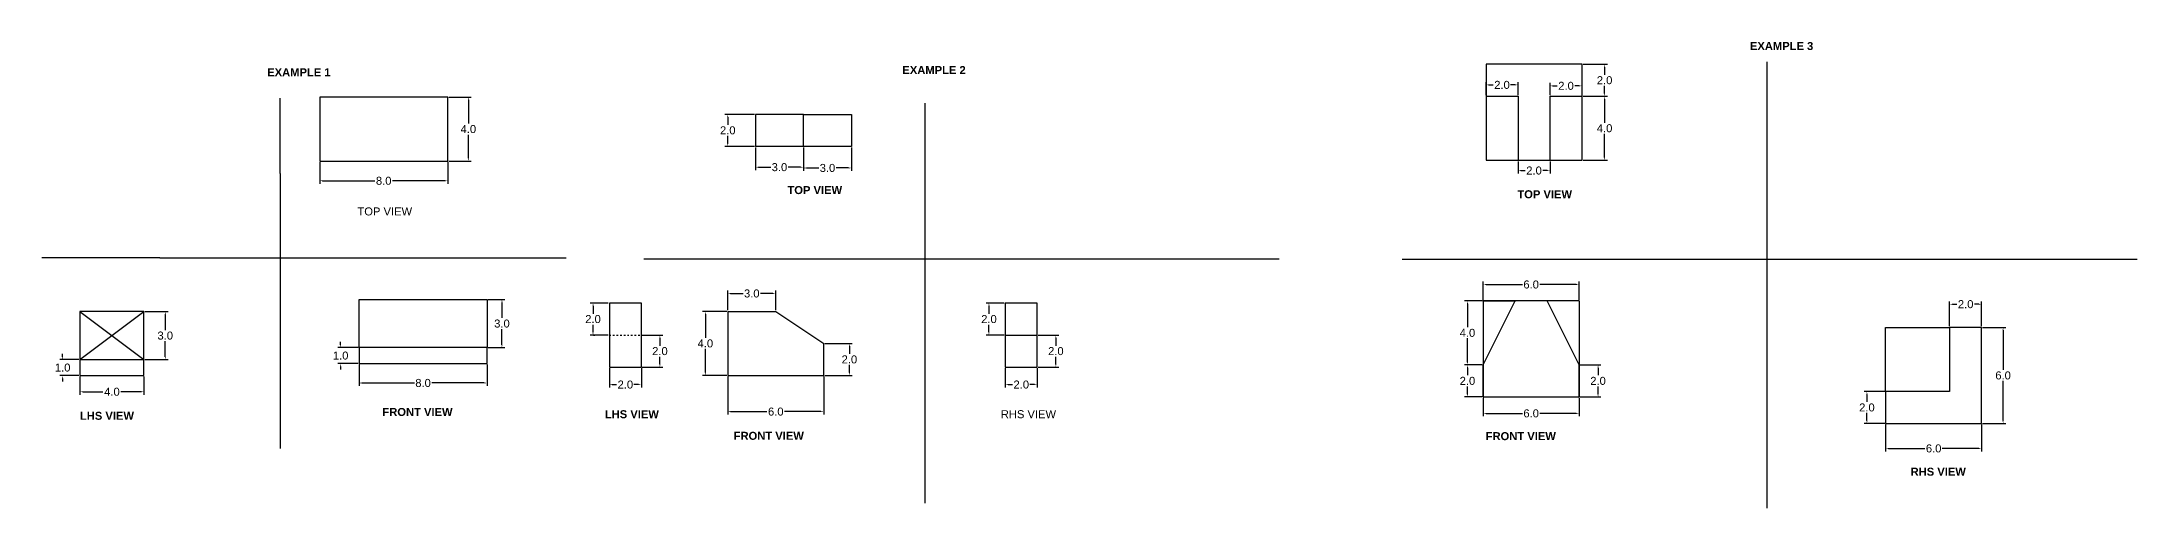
# Model space of a CAD drawing. Header units: inches. Extents: x 2 to 302, y 25 to 79.
# Drawn here: x 2.4 to 133.3, y 29.6 to 58.7 of the extents above; entities that cross this region are included whole.
import ezdxf

# ---------------------------------------------------------------- set-up
doc = ezdxf.new("R2010")
doc.units = ezdxf.units.IN
doc.header["$MEASUREMENT"] = 0
doc.linetypes.add('ACAD_ISO07W100', pattern=[3, 0, -3])
doc.linetypes.add('DOT2', pattern=[0.125, 0, -0.125])
doc.styles.get("Standard").update_dxf_attribs({"font": 'arial.ttf'})
doc.dimstyles.get("Standard").update_dxf_attribs({"dimtxt": 0.5, "dimasz": 0.18, "dimexe": 0.18, "dimexo": 0.0625, "dimgap": 0.09, "dimtad": 0, "dimtih": 1, "dimtoh": 1, "dimdec": 1, "dimzin": 0, "dimdsep": 46, "dimtxsty": 'Standard', "dimcen": 0.09, "dimadec": 0, "dimazin": 0, "dimtfac": 1, "dimtdec": 1, "dimtofl": 0, "dimtmove": 0, "dimatfit": 3, "dimfxl": 1, "dimtolj": 1, "dimtzin": 0, "dimarcsym": 0})

# ---------------------------------------------------------------- blocks, each defined once
blk = doc.blocks.new('*D3')
at = {"color": 0, "lineweight": -2, "transparency": 16777216}
for p, q in [((19.72, 51.23), (19.72, 49.88)), ((27.72, 51.23), (27.72, 49.88)), ((19.9, 50.06), (23.17, 50.06)), ((27.54, 50.06), (24.26, 50.06))]:
    blk.add_line(p, q, dxfattribs=at)
at = {"color": 0, "transparency": 16777216}
for points in [[(19.9, 50.09), (19.9, 50.03), (19.72, 50.06)], [(27.54, 50.09), (27.54, 50.03), (27.72, 50.06)]]:
    blk.add_solid(points, dxfattribs=at)
at = {"layer": 'Defpoints', "color": 0, "transparency": 16777216}
for p in [(19.72, 51.29), (27.72, 51.29), (27.72, 50.06)]:
    blk.add_point(p, dxfattribs=at)
at = {"color": 0, "transparency": 16777216, "insert": (23.72, 50.06), "char_height": 0.5, "attachment_point": 5}
blk.add_mtext('\\A1;8.0', dxfattribs=at)
blk = doc.blocks.new('*D4')
at = {"color": 0, "lineweight": -2, "transparency": 16777216}
for p, q in [((27.78, 55.29), (29.19, 55.29)), ((29.01, 55.11), (29.01, 53.63)), ((29.01, 51.47), (29.01, 52.94)), ((27.78, 51.29), (29.19, 51.29))]:
    blk.add_line(p, q, dxfattribs=at)
at = {"color": 0, "transparency": 16777216}
for points in [[(28.98, 55.11), (29.04, 55.11), (29.01, 55.29)], [(28.98, 51.47), (29.04, 51.47), (29.01, 51.29)]]:
    blk.add_solid(points, dxfattribs=at)
at = {"layer": 'Defpoints', "color": 0, "transparency": 16777216}
for p in [(27.72, 55.29), (27.72, 51.29), (29.01, 51.29)]:
    blk.add_point(p, dxfattribs=at)
at = {"color": 0, "transparency": 16777216, "insert": (29.01, 53.29), "char_height": 0.5, "attachment_point": 5}
blk.add_mtext('\\A1;4.0', dxfattribs=at)
blk = doc.blocks.new('*D6')
at = {"color": 0, "lineweight": -2, "transparency": 16777216}
for p, q in [((22.12, 39.64), (20.85, 39.64)), ((21.03, 39.82), (21.03, 40)), ((22.12, 38.64), (20.85, 38.64)), ((21.03, 38.46), (21.03, 38.28))]:
    blk.add_line(p, q, dxfattribs=at)
at = {"color": 0, "transparency": 16777216}
for points in [[(21, 39.82), (21.06, 39.82), (21.03, 39.64)], [(21, 38.46), (21.06, 38.46), (21.03, 38.64)]]:
    blk.add_solid(points, dxfattribs=at)
at = {"layer": 'Defpoints', "color": 0, "transparency": 16777216}
for p in [(22.18, 39.64), (21.03, 38.64), (22.18, 38.64)]:
    blk.add_point(p, dxfattribs=at)
at = {"color": 0, "transparency": 16777216, "insert": (21.03, 39.14), "char_height": 0.5, "attachment_point": 5}
blk.add_mtext('\\A1;1.0', dxfattribs=at)
blk = doc.blocks.new('*D7')
at = {"color": 0, "lineweight": -2, "transparency": 16777216}
for p, q in [((22.18, 38.58), (22.18, 37.25)), ((30.18, 38.58), (30.18, 37.25)), ((22.36, 37.43), (25.64, 37.43)), ((30, 37.43), (26.73, 37.43))]:
    blk.add_line(p, q, dxfattribs=at)
at = {"color": 0, "transparency": 16777216}
for points in [[(22.36, 37.46), (22.36, 37.4), (22.18, 37.43)], [(30, 37.46), (30, 37.4), (30.18, 37.43)]]:
    blk.add_solid(points, dxfattribs=at)
at = {"layer": 'Defpoints', "color": 0, "transparency": 16777216}
for p in [(22.18, 38.64), (30.18, 38.64), (30.18, 37.43)]:
    blk.add_point(p, dxfattribs=at)
at = {"color": 0, "transparency": 16777216, "insert": (26.18, 37.43), "char_height": 0.5, "attachment_point": 5}
blk.add_mtext('\\A1;8.0', dxfattribs=at)
blk = doc.blocks.new('*D8')
at = {"color": 0, "lineweight": -2, "transparency": 16777216}
for p, q in [((30.25, 42.64), (31.29, 42.64)), ((31.11, 42.46), (31.11, 41.49)), ((31.11, 39.82), (31.11, 40.8)), ((30.25, 39.64), (31.29, 39.64))]:
    blk.add_line(p, q, dxfattribs=at)
at = {"color": 0, "transparency": 16777216}
for points in [[(31.08, 42.46), (31.14, 42.46), (31.11, 42.64)], [(31.08, 39.82), (31.14, 39.82), (31.11, 39.64)]]:
    blk.add_solid(points, dxfattribs=at)
at = {"layer": 'Defpoints', "color": 0, "transparency": 16777216}
for p in [(30.18, 42.64), (30.18, 39.64), (31.11, 39.64)]:
    blk.add_point(p, dxfattribs=at)
at = {"color": 0, "transparency": 16777216, "insert": (31.11, 41.14), "char_height": 0.5, "attachment_point": 5}
blk.add_mtext('\\A1;3.0', dxfattribs=at)
blk = doc.blocks.new('*D9')
at = {"color": 0, "lineweight": -2, "transparency": 16777216}
for p, q in [((4.74, 37.83), (4.74, 36.7)), ((4.92, 36.88), (6.18, 36.88)), ((8.56, 36.88), (7.29, 36.88)), ((8.74, 37.83), (8.74, 36.7))]:
    blk.add_line(p, q, dxfattribs=at)
at = {"color": 0, "transparency": 16777216}
for points in [[(4.92, 36.91), (4.92, 36.85), (4.74, 36.88)], [(8.56, 36.91), (8.56, 36.85), (8.74, 36.88)]]:
    blk.add_solid(points, dxfattribs=at)
at = {"layer": 'Defpoints', "color": 0, "transparency": 16777216}
for p in [(4.74, 37.89), (8.74, 37.89), (8.74, 36.88)]:
    blk.add_point(p, dxfattribs=at)
at = {"color": 0, "transparency": 16777216, "insert": (6.74, 36.88), "char_height": 0.5, "attachment_point": 5}
blk.add_mtext('\\A1;4.0', dxfattribs=at)
blk = doc.blocks.new('*D10')
at = {"color": 0, "lineweight": -2, "transparency": 16777216}
for p, q in [((4.68, 38.89), (3.48, 38.89)), ((3.66, 39.07), (3.66, 39.25)), ((4.68, 37.89), (3.48, 37.89)), ((3.66, 37.71), (3.66, 37.53))]:
    blk.add_line(p, q, dxfattribs=at)
at = {"color": 0, "transparency": 16777216}
for points in [[(3.63, 39.07), (3.69, 39.07), (3.66, 38.89)], [(3.63, 37.71), (3.69, 37.71), (3.66, 37.89)]]:
    blk.add_solid(points, dxfattribs=at)
at = {"layer": 'Defpoints', "color": 0, "transparency": 16777216}
for p in [(3.66, 38.89), (4.74, 38.89), (4.74, 37.89)]:
    blk.add_point(p, dxfattribs=at)
at = {"color": 0, "transparency": 16777216, "insert": (3.66, 38.39), "char_height": 0.5, "attachment_point": 5}
blk.add_mtext('\\A1;1.0', dxfattribs=at)
blk = doc.blocks.new('*D11')
at = {"color": 0, "lineweight": -2, "transparency": 16777216}
for p, q in [((8.8, 41.89), (10.25, 41.89)), ((10.07, 41.71), (10.07, 40.74)), ((10.07, 39.07), (10.07, 40.05)), ((8.8, 38.89), (10.25, 38.89))]:
    blk.add_line(p, q, dxfattribs=at)
at = {"color": 0, "transparency": 16777216}
for points in [[(10.04, 41.71), (10.1, 41.71), (10.07, 41.89)], [(10.04, 39.07), (10.1, 39.07), (10.07, 38.89)]]:
    blk.add_solid(points, dxfattribs=at)
at = {"layer": 'Defpoints', "color": 0, "transparency": 16777216}
for p in [(8.74, 41.89), (10.07, 41.89), (8.74, 38.89)]:
    blk.add_point(p, dxfattribs=at)
at = {"color": 0, "transparency": 16777216, "insert": (10.07, 40.39), "char_height": 0.5, "attachment_point": 5}
blk.add_mtext('\\A1;3.0', dxfattribs=at)
blk = doc.blocks.new('*D12')
at = {"color": 0, "lineweight": -2, "transparency": 16777216}
for p, q in [((46.95, 52.14), (46.95, 50.73)), ((49.95, 52.14), (49.95, 50.73)), ((47.13, 50.91), (47.91, 50.91)), ((49.77, 50.91), (48.99, 50.91))]:
    blk.add_line(p, q, dxfattribs=at)
at = {"color": 0, "transparency": 16777216}
for points in [[(47.13, 50.94), (47.13, 50.88), (46.95, 50.91)], [(49.77, 50.94), (49.77, 50.88), (49.95, 50.91)]]:
    blk.add_solid(points, dxfattribs=at)
at = {"layer": 'Defpoints', "color": 0, "transparency": 16777216}
for p in [(46.95, 52.21), (49.95, 52.21), (49.95, 50.91)]:
    blk.add_point(p, dxfattribs=at)
at = {"color": 0, "transparency": 16777216, "insert": (48.45, 50.91), "char_height": 0.5, "attachment_point": 5}
blk.add_mtext('\\A1;3.0', dxfattribs=at)
blk = doc.blocks.new('*D13')
at = {"color": 0, "lineweight": -2, "transparency": 16777216}
for p, q in [((49.95, 52.14), (49.95, 50.68)), ((52.95, 52.14), (52.95, 50.68)), ((50.13, 50.86), (50.91, 50.86)), ((52.77, 50.86), (51.99, 50.86))]:
    blk.add_line(p, q, dxfattribs=at)
at = {"color": 0, "transparency": 16777216}
for points in [[(50.13, 50.89), (50.13, 50.83), (49.95, 50.86)], [(52.77, 50.89), (52.77, 50.83), (52.95, 50.86)]]:
    blk.add_solid(points, dxfattribs=at)
at = {"layer": 'Defpoints', "color": 0, "transparency": 16777216}
for p in [(49.95, 52.21), (52.95, 52.21), (52.95, 50.86)]:
    blk.add_point(p, dxfattribs=at)
at = {"color": 0, "transparency": 16777216, "insert": (51.45, 50.86), "char_height": 0.5, "attachment_point": 5}
blk.add_mtext('\\A1;3.0', dxfattribs=at)
blk = doc.blocks.new('*D14')
at = {"color": 0, "lineweight": -2, "transparency": 16777216}
for p, q in [((46.89, 54.21), (45.04, 54.21)), ((45.22, 54.03), (45.22, 53.55)), ((45.22, 52.39), (45.22, 52.86)), ((46.89, 52.21), (45.04, 52.21))]:
    blk.add_line(p, q, dxfattribs=at)
at = {"color": 0, "transparency": 16777216}
for points in [[(45.19, 54.03), (45.25, 54.03), (45.22, 54.21)], [(45.19, 52.39), (45.25, 52.39), (45.22, 52.21)]]:
    blk.add_solid(points, dxfattribs=at)
at = {"layer": 'Defpoints', "color": 0, "transparency": 16777216}
for p in [(45.22, 54.21), (46.95, 54.21), (46.95, 52.21)]:
    blk.add_point(p, dxfattribs=at)
at = {"color": 0, "transparency": 16777216, "insert": (45.22, 53.21), "char_height": 0.5, "attachment_point": 5}
blk.add_mtext('\\A1;2.0', dxfattribs=at)
blk = doc.blocks.new('*D15')
at = {"color": 0, "lineweight": -2, "transparency": 16777216}
for p, q in [((45.22, 37.84), (45.22, 35.46)), ((51.22, 37.84), (51.22, 35.46)), ((45.4, 35.64), (47.67, 35.64)), ((51.04, 35.64), (48.77, 35.64))]:
    blk.add_line(p, q, dxfattribs=at)
at = {"color": 0, "transparency": 16777216}
for points in [[(45.4, 35.67), (45.4, 35.61), (45.22, 35.64)], [(51.04, 35.67), (51.04, 35.61), (51.22, 35.64)]]:
    blk.add_solid(points, dxfattribs=at)
at = {"layer": 'Defpoints', "color": 0, "transparency": 16777216}
for p in [(45.22, 37.9), (51.22, 37.9), (51.22, 35.64)]:
    blk.add_point(p, dxfattribs=at)
at = {"color": 0, "transparency": 16777216, "insert": (48.22, 35.64), "char_height": 0.5, "attachment_point": 5}
blk.add_mtext('\\A1;6.0', dxfattribs=at)
blk = doc.blocks.new('*D16')
at = {"color": 0, "lineweight": -2, "transparency": 16777216}
for p, q in [((45.16, 41.9), (43.64, 41.9)), ((43.82, 41.72), (43.82, 40.25)), ((43.82, 38.08), (43.82, 39.56)), ((45.16, 37.9), (43.64, 37.9))]:
    blk.add_line(p, q, dxfattribs=at)
at = {"color": 0, "transparency": 16777216}
for points in [[(43.79, 41.72), (43.85, 41.72), (43.82, 41.9)], [(43.79, 38.08), (43.85, 38.08), (43.82, 37.9)]]:
    blk.add_solid(points, dxfattribs=at)
at = {"layer": 'Defpoints', "color": 0, "transparency": 16777216}
for p in [(43.82, 41.9), (45.22, 41.9), (45.22, 37.9)]:
    blk.add_point(p, dxfattribs=at)
at = {"color": 0, "transparency": 16777216, "insert": (43.82, 39.9), "char_height": 0.5, "attachment_point": 5}
blk.add_mtext('\\A1;4.0', dxfattribs=at)
blk = doc.blocks.new('*D17')
at = {"color": 0, "lineweight": -2, "transparency": 16777216}
for p, q in [((45.22, 41.97), (45.22, 43.2)), ((45.4, 43.02), (46.18, 43.02)), ((48.04, 43.02), (47.26, 43.02)), ((48.22, 41.97), (48.22, 43.2))]:
    blk.add_line(p, q, dxfattribs=at)
at = {"color": 0, "transparency": 16777216}
for points in [[(45.4, 43.05), (45.4, 42.99), (45.22, 43.02)], [(48.04, 43.05), (48.04, 42.99), (48.22, 43.02)]]:
    blk.add_solid(points, dxfattribs=at)
at = {"layer": 'Defpoints', "color": 0, "transparency": 16777216}
for p in [(45.22, 41.9), (48.22, 43.02), (48.22, 41.9)]:
    blk.add_point(p, dxfattribs=at)
at = {"color": 0, "transparency": 16777216, "insert": (46.72, 43.02), "char_height": 0.5, "attachment_point": 5}
blk.add_mtext('\\A1;3.0', dxfattribs=at)
blk = doc.blocks.new('*D18')
at = {"color": 0, "lineweight": -2, "transparency": 16777216}
for p, q in [((51.28, 39.9), (53, 39.9)), ((52.82, 39.72), (52.82, 39.25)), ((52.82, 38.08), (52.82, 38.56)), ((51.28, 37.9), (53, 37.9))]:
    blk.add_line(p, q, dxfattribs=at)
at = {"color": 0, "transparency": 16777216}
for points in [[(52.79, 39.72), (52.85, 39.72), (52.82, 39.9)], [(52.79, 38.08), (52.85, 38.08), (52.82, 37.9)]]:
    blk.add_solid(points, dxfattribs=at)
at = {"layer": 'Defpoints', "color": 0, "transparency": 16777216}
for p in [(51.22, 39.9), (51.22, 37.9), (52.82, 37.9)]:
    blk.add_point(p, dxfattribs=at)
at = {"color": 0, "transparency": 16777216, "insert": (52.82, 38.9), "char_height": 0.5, "attachment_point": 5}
blk.add_mtext('\\A1;2.0', dxfattribs=at)
blk = doc.blocks.new('*D19')
at = {"color": 0, "lineweight": -2, "transparency": 16777216}
for p, q in [((62.49, 42.42), (61.36, 42.42)), ((61.54, 42.24), (61.54, 41.76)), ((61.54, 40.6), (61.54, 41.07)), ((62.49, 40.42), (61.36, 40.42))]:
    blk.add_line(p, q, dxfattribs=at)
at = {"color": 0, "transparency": 16777216}
for points in [[(61.51, 42.24), (61.57, 42.24), (61.54, 42.42)], [(61.51, 40.6), (61.57, 40.6), (61.54, 40.42)]]:
    blk.add_solid(points, dxfattribs=at)
at = {"layer": 'Defpoints', "color": 0, "transparency": 16777216}
for p in [(62.56, 42.42), (61.54, 40.42), (62.56, 40.42)]:
    blk.add_point(p, dxfattribs=at)
at = {"color": 0, "transparency": 16777216, "insert": (61.54, 41.42), "char_height": 0.5, "attachment_point": 5}
blk.add_mtext('\\A1;2.0', dxfattribs=at)
blk = doc.blocks.new('*D20')
at = {"color": 0, "lineweight": -2, "transparency": 16777216}
for p, q in [((64.62, 40.42), (65.9, 40.42)), ((65.72, 40.24), (65.72, 39.76)), ((64.62, 38.42), (65.9, 38.42)), ((65.72, 38.6), (65.72, 39.07))]:
    blk.add_line(p, q, dxfattribs=at)
at = {"color": 0, "transparency": 16777216}
for points in [[(65.69, 40.24), (65.75, 40.24), (65.72, 40.42)], [(65.69, 38.6), (65.75, 38.6), (65.72, 38.42)]]:
    blk.add_solid(points, dxfattribs=at)
at = {"layer": 'Defpoints', "color": 0, "transparency": 16777216}
for p in [(64.56, 40.42), (64.56, 38.42), (65.72, 38.42)]:
    blk.add_point(p, dxfattribs=at)
at = {"color": 0, "transparency": 16777216, "insert": (65.72, 39.42), "char_height": 0.5, "attachment_point": 5}
blk.add_mtext('\\A1;2.0', dxfattribs=at)
blk = doc.blocks.new('*D21')
at = {"color": 0, "lineweight": -2, "transparency": 16777216}
for p, q in [((62.56, 38.35), (62.56, 37.15)), ((64.56, 38.35), (64.56, 37.15)), ((62.74, 37.33), (63.01, 37.33)), ((64.38, 37.33), (64.1, 37.33))]:
    blk.add_line(p, q, dxfattribs=at)
at = {"color": 0, "transparency": 16777216}
for points in [[(62.74, 37.36), (62.74, 37.3), (62.56, 37.33)], [(64.38, 37.36), (64.38, 37.3), (64.56, 37.33)]]:
    blk.add_solid(points, dxfattribs=at)
at = {"layer": 'Defpoints', "color": 0, "transparency": 16777216}
for p in [(62.56, 38.42), (64.56, 38.42), (64.56, 37.33)]:
    blk.add_point(p, dxfattribs=at)
at = {"color": 0, "transparency": 16777216, "insert": (63.56, 37.33), "char_height": 0.5, "attachment_point": 5}
blk.add_mtext('\\A1;2.0', dxfattribs=at)
blk = doc.blocks.new('*D22')
at = {"color": 0, "lineweight": -2, "transparency": 16777216}
for p, q in [((37.75, 42.42), (36.62, 42.42)), ((36.8, 42.24), (36.8, 41.76)), ((36.8, 40.6), (36.8, 41.07)), ((37.75, 40.42), (36.62, 40.42))]:
    blk.add_line(p, q, dxfattribs=at)
at = {"color": 0, "transparency": 16777216}
for points in [[(36.77, 42.24), (36.83, 42.24), (36.8, 42.42)], [(36.77, 40.6), (36.83, 40.6), (36.8, 40.42)]]:
    blk.add_solid(points, dxfattribs=at)
at = {"layer": 'Defpoints', "color": 0, "transparency": 16777216}
for p in [(37.82, 42.42), (36.8, 40.42), (37.82, 40.42)]:
    blk.add_point(p, dxfattribs=at)
at = {"color": 0, "transparency": 16777216, "insert": (36.8, 41.42), "char_height": 0.5, "attachment_point": 5}
blk.add_mtext('\\A1;2.0', dxfattribs=at)
blk = doc.blocks.new('*D23')
at = {"color": 0, "lineweight": -2, "transparency": 16777216}
for p, q in [((39.88, 40.42), (41.16, 40.42)), ((40.98, 40.24), (40.98, 39.76)), ((39.88, 38.42), (41.16, 38.42)), ((40.98, 38.6), (40.98, 39.07))]:
    blk.add_line(p, q, dxfattribs=at)
at = {"color": 0, "transparency": 16777216}
for points in [[(40.95, 40.24), (41.01, 40.24), (40.98, 40.42)], [(40.95, 38.6), (41.01, 38.6), (40.98, 38.42)]]:
    blk.add_solid(points, dxfattribs=at)
at = {"layer": 'Defpoints', "color": 0, "transparency": 16777216}
for p in [(39.82, 40.42), (39.82, 38.42), (40.98, 38.42)]:
    blk.add_point(p, dxfattribs=at)
at = {"color": 0, "transparency": 16777216, "insert": (40.98, 39.42), "char_height": 0.5, "attachment_point": 5}
blk.add_mtext('\\A1;2.0', dxfattribs=at)
blk = doc.blocks.new('*D24')
at = {"color": 0, "lineweight": -2, "transparency": 16777216}
for p, q in [((37.82, 38.35), (37.82, 37.15)), ((39.82, 38.35), (39.82, 37.15)), ((38, 37.33), (38.27, 37.33)), ((39.64, 37.33), (39.36, 37.33))]:
    blk.add_line(p, q, dxfattribs=at)
at = {"color": 0, "transparency": 16777216}
for points in [[(38, 37.36), (38, 37.3), (37.82, 37.33)], [(39.64, 37.36), (39.64, 37.3), (39.82, 37.33)]]:
    blk.add_solid(points, dxfattribs=at)
at = {"layer": 'Defpoints', "color": 0, "transparency": 16777216}
for p in [(37.82, 38.42), (39.82, 38.42), (39.82, 37.33)]:
    blk.add_point(p, dxfattribs=at)
at = {"color": 0, "transparency": 16777216, "insert": (38.82, 37.33), "char_height": 0.5, "attachment_point": 5}
blk.add_mtext('\\A1;2.0', dxfattribs=at)
blk = doc.blocks.new('*D25')
at = {"color": 0, "lineweight": -2, "transparency": 16777216}
for p, q in [((37.75, 42.42), (36.62, 42.42)), ((36.8, 42.24), (36.8, 41.76)), ((36.8, 40.6), (36.8, 41.07)), ((37.75, 40.42), (36.62, 40.42))]:
    blk.add_line(p, q, dxfattribs=at)
at = {"color": 0, "transparency": 16777216}
for points in [[(36.77, 42.24), (36.83, 42.24), (36.8, 42.42)], [(36.77, 40.6), (36.83, 40.6), (36.8, 40.42)]]:
    blk.add_solid(points, dxfattribs=at)
at = {"layer": 'Defpoints', "color": 0, "transparency": 16777216}
for p in [(37.82, 42.42), (36.8, 40.42), (37.82, 40.42)]:
    blk.add_point(p, dxfattribs=at)
at = {"color": 0, "transparency": 16777216, "insert": (36.8, 41.42), "char_height": 0.5, "attachment_point": 5}
blk.add_mtext('\\A1;2.0', dxfattribs=at)
blk = doc.blocks.new('*D26')
at = {"color": 0, "lineweight": -2, "transparency": 16777216}
for p, q in [((39.88, 40.42), (41.16, 40.42)), ((40.98, 40.24), (40.98, 39.76)), ((39.88, 38.42), (41.16, 38.42)), ((40.98, 38.6), (40.98, 39.07))]:
    blk.add_line(p, q, dxfattribs=at)
at = {"color": 0, "transparency": 16777216}
for points in [[(40.95, 40.24), (41.01, 40.24), (40.98, 40.42)], [(40.95, 38.6), (41.01, 38.6), (40.98, 38.42)]]:
    blk.add_solid(points, dxfattribs=at)
at = {"layer": 'Defpoints', "color": 0, "transparency": 16777216}
for p in [(39.82, 40.42), (39.82, 38.42), (40.98, 38.42)]:
    blk.add_point(p, dxfattribs=at)
at = {"color": 0, "transparency": 16777216, "insert": (40.98, 39.42), "char_height": 0.5, "attachment_point": 5}
blk.add_mtext('\\A1;2.0', dxfattribs=at)
blk = doc.blocks.new('*D27')
at = {"color": 0, "lineweight": -2, "transparency": 16777216}
for p, q in [((37.82, 38.35), (37.82, 37.15)), ((39.82, 38.35), (39.82, 37.15)), ((38, 37.33), (38.27, 37.33)), ((39.64, 37.33), (39.36, 37.33))]:
    blk.add_line(p, q, dxfattribs=at)
at = {"color": 0, "transparency": 16777216}
for points in [[(38, 37.36), (38, 37.3), (37.82, 37.33)], [(39.64, 37.36), (39.64, 37.3), (39.82, 37.33)]]:
    blk.add_solid(points, dxfattribs=at)
at = {"layer": 'Defpoints', "color": 0, "transparency": 16777216}
for p in [(37.82, 38.42), (39.82, 38.42), (39.82, 37.33)]:
    blk.add_point(p, dxfattribs=at)
at = {"color": 0, "transparency": 16777216, "insert": (38.82, 37.33), "char_height": 0.5, "attachment_point": 5}
blk.add_mtext('\\A1;2.0', dxfattribs=at)
blk = doc.blocks.new('*D28')
at = {"color": 0, "lineweight": -2, "transparency": 16777216}
for p, q in [((92.6, 55.4), (92.6, 56.23)), ((92.78, 56.05), (93.05, 56.05)), ((94.42, 56.05), (94.14, 56.05)), ((94.6, 55.4), (94.6, 56.23))]:
    blk.add_line(p, q, dxfattribs=at)
at = {"color": 0, "transparency": 16777216}
for points in [[(92.78, 56.08), (92.78, 56.02), (92.6, 56.05)], [(94.42, 56.08), (94.42, 56.02), (94.6, 56.05)]]:
    blk.add_solid(points, dxfattribs=at)
at = {"layer": 'Defpoints', "color": 0, "transparency": 16777216}
for p in [(92.6, 55.34), (94.6, 56.05), (94.6, 55.34)]:
    blk.add_point(p, dxfattribs=at)
at = {"color": 0, "transparency": 16777216, "insert": (93.6, 56.05), "char_height": 0.5, "attachment_point": 5}
blk.add_mtext('\\A1;2.0', dxfattribs=at)
blk = doc.blocks.new('*D29')
at = {"color": 0, "lineweight": -2, "transparency": 16777216}
for p, q in [((96.6, 55.4), (96.6, 56.17)), ((96.78, 55.99), (97.05, 55.99)), ((98.42, 55.99), (98.14, 55.99)), ((98.6, 55.4), (98.6, 56.17))]:
    blk.add_line(p, q, dxfattribs=at)
at = {"color": 0, "transparency": 16777216}
for points in [[(96.78, 56.02), (96.78, 55.96), (96.6, 55.99)], [(98.42, 56.02), (98.42, 55.96), (98.6, 55.99)]]:
    blk.add_solid(points, dxfattribs=at)
at = {"layer": 'Defpoints', "color": 0, "transparency": 16777216}
for p in [(96.6, 55.34), (98.6, 55.99), (98.6, 55.34)]:
    blk.add_point(p, dxfattribs=at)
at = {"color": 0, "transparency": 16777216, "insert": (97.6, 55.99), "char_height": 0.5, "attachment_point": 5}
blk.add_mtext('\\A1;2.0', dxfattribs=at)
blk = doc.blocks.new('*D30')
at = {"color": 0, "lineweight": -2, "transparency": 16777216}
for p, q in [((94.6, 51.27), (94.6, 50.52)), ((96.6, 51.27), (96.6, 50.52)), ((94.78, 50.7), (95.05, 50.7)), ((96.42, 50.7), (96.14, 50.7))]:
    blk.add_line(p, q, dxfattribs=at)
at = {"color": 0, "transparency": 16777216}
for points in [[(94.78, 50.73), (94.78, 50.67), (94.6, 50.7)], [(96.42, 50.73), (96.42, 50.67), (96.6, 50.7)]]:
    blk.add_solid(points, dxfattribs=at)
at = {"layer": 'Defpoints', "color": 0, "transparency": 16777216}
for p in [(94.6, 51.34), (96.6, 51.34), (96.6, 50.7)]:
    blk.add_point(p, dxfattribs=at)
at = {"color": 0, "transparency": 16777216, "insert": (95.6, 50.7), "char_height": 0.5, "attachment_point": 5}
blk.add_mtext('\\A1;2.0', dxfattribs=at)
blk = doc.blocks.new('*D31')
at = {"color": 0, "lineweight": -2, "transparency": 16777216}
for p, q in [((98.66, 57.34), (100.19, 57.34)), ((100.01, 57.16), (100.01, 56.68)), ((98.66, 55.34), (100.19, 55.34)), ((100.01, 55.52), (100.01, 55.99))]:
    blk.add_line(p, q, dxfattribs=at)
at = {"color": 0, "transparency": 16777216}
for points in [[(99.98, 57.16), (100.04, 57.16), (100.01, 57.34)], [(99.98, 55.52), (100.04, 55.52), (100.01, 55.34)]]:
    blk.add_solid(points, dxfattribs=at)
at = {"layer": 'Defpoints', "color": 0, "transparency": 16777216}
for p in [(98.6, 57.34), (98.6, 55.34), (100.01, 55.34)]:
    blk.add_point(p, dxfattribs=at)
at = {"color": 0, "transparency": 16777216, "insert": (100.01, 56.34), "char_height": 0.5, "attachment_point": 5}
blk.add_mtext('\\A1;2.0', dxfattribs=at)
blk = doc.blocks.new('*D32')
at = {"color": 0, "lineweight": -2, "transparency": 16777216}
for p, q in [((98.66, 55.34), (100.19, 55.34)), ((100.01, 55.16), (100.01, 53.68)), ((100.01, 51.52), (100.01, 52.99)), ((98.66, 51.34), (100.19, 51.34))]:
    blk.add_line(p, q, dxfattribs=at)
at = {"color": 0, "transparency": 16777216}
for points in [[(99.98, 55.16), (100.04, 55.16), (100.01, 55.34)], [(99.98, 51.52), (100.04, 51.52), (100.01, 51.34)]]:
    blk.add_solid(points, dxfattribs=at)
at = {"layer": 'Defpoints', "color": 0, "transparency": 16777216}
for p in [(98.6, 55.34), (98.6, 51.34), (100.01, 51.34)]:
    blk.add_point(p, dxfattribs=at)
at = {"color": 0, "transparency": 16777216, "insert": (100.01, 53.34), "char_height": 0.5, "attachment_point": 5}
blk.add_mtext('\\A1;4.0', dxfattribs=at)
blk = doc.blocks.new('*D33')
at = {"color": 0, "lineweight": -2, "transparency": 16777216}
for p, q in [((92.42, 36.5), (92.42, 35.35)), ((92.6, 35.53), (94.88, 35.53)), ((98.24, 35.53), (95.97, 35.53)), ((98.42, 36.5), (98.42, 35.35))]:
    blk.add_line(p, q, dxfattribs=at)
at = {"color": 0, "transparency": 16777216}
for points in [[(92.6, 35.56), (92.6, 35.5), (92.42, 35.53)], [(98.24, 35.56), (98.24, 35.5), (98.42, 35.53)]]:
    blk.add_solid(points, dxfattribs=at)
at = {"layer": 'Defpoints', "color": 0, "transparency": 16777216}
for p in [(92.42, 36.56), (98.42, 36.56), (98.42, 35.53)]:
    blk.add_point(p, dxfattribs=at)
at = {"color": 0, "transparency": 16777216, "insert": (95.42, 35.53), "char_height": 0.5, "attachment_point": 5}
blk.add_mtext('\\A1;6.0', dxfattribs=at)
blk = doc.blocks.new('*D34')
at = {"color": 0, "lineweight": -2, "transparency": 16777216}
for p, q in [((92.36, 38.56), (91.26, 38.56)), ((91.44, 38.38), (91.44, 37.91)), ((91.44, 36.74), (91.44, 37.22)), ((92.36, 36.56), (91.26, 36.56))]:
    blk.add_line(p, q, dxfattribs=at)
at = {"color": 0, "transparency": 16777216}
for points in [[(91.41, 38.38), (91.47, 38.38), (91.44, 38.56)], [(91.41, 36.74), (91.47, 36.74), (91.44, 36.56)]]:
    blk.add_solid(points, dxfattribs=at)
at = {"layer": 'Defpoints', "color": 0, "transparency": 16777216}
for p in [(92.42, 38.56), (91.44, 36.56), (92.42, 36.56)]:
    blk.add_point(p, dxfattribs=at)
at = {"color": 0, "transparency": 16777216, "insert": (91.44, 37.56), "char_height": 0.5, "attachment_point": 5}
blk.add_mtext('\\A1;2.0', dxfattribs=at)
blk = doc.blocks.new('*D35')
at = {"color": 0, "lineweight": -2, "transparency": 16777216}
for p, q in [((98.48, 38.56), (99.78, 38.56)), ((99.6, 38.38), (99.6, 37.91)), ((99.6, 36.74), (99.6, 37.22)), ((98.48, 36.56), (99.78, 36.56))]:
    blk.add_line(p, q, dxfattribs=at)
at = {"color": 0, "transparency": 16777216}
for points in [[(99.57, 38.38), (99.63, 38.38), (99.6, 38.56)], [(99.57, 36.74), (99.63, 36.74), (99.6, 36.56)]]:
    blk.add_solid(points, dxfattribs=at)
at = {"layer": 'Defpoints', "color": 0, "transparency": 16777216}
for p in [(98.42, 38.56), (98.42, 36.56), (99.6, 36.56)]:
    blk.add_point(p, dxfattribs=at)
at = {"color": 0, "transparency": 16777216, "insert": (99.6, 37.56), "char_height": 0.5, "attachment_point": 5}
blk.add_mtext('\\A1;2.0', dxfattribs=at)
blk = doc.blocks.new('*D36')
at = {"color": 0, "lineweight": -2, "transparency": 16777216}
for p, q in [((92.36, 42.56), (91.26, 42.56)), ((91.44, 42.38), (91.44, 40.91)), ((91.44, 38.74), (91.44, 40.22)), ((92.36, 38.56), (91.26, 38.56))]:
    blk.add_line(p, q, dxfattribs=at)
at = {"color": 0, "transparency": 16777216}
for points in [[(91.41, 42.38), (91.47, 42.38), (91.44, 42.56)], [(91.41, 38.74), (91.47, 38.74), (91.44, 38.56)]]:
    blk.add_solid(points, dxfattribs=at)
at = {"layer": 'Defpoints', "color": 0, "transparency": 16777216}
for p in [(92.42, 42.56), (91.44, 38.56), (92.42, 38.56)]:
    blk.add_point(p, dxfattribs=at)
at = {"color": 0, "transparency": 16777216, "insert": (91.44, 40.56), "char_height": 0.5, "attachment_point": 5}
blk.add_mtext('\\A1;4.0', dxfattribs=at)
blk = doc.blocks.new('*D37')
at = {"color": 0, "lineweight": -2, "transparency": 16777216}
for p, q in [((92.42, 42.63), (92.42, 43.76)), ((92.6, 43.58), (94.88, 43.58)), ((98.24, 43.58), (95.97, 43.58)), ((98.42, 42.63), (98.42, 43.76))]:
    blk.add_line(p, q, dxfattribs=at)
at = {"color": 0, "transparency": 16777216}
for points in [[(92.6, 43.61), (92.6, 43.55), (92.42, 43.58)], [(98.24, 43.61), (98.24, 43.55), (98.42, 43.58)]]:
    blk.add_solid(points, dxfattribs=at)
at = {"layer": 'Defpoints', "color": 0, "transparency": 16777216}
for p in [(98.42, 43.58), (92.42, 42.56), (98.42, 42.56)]:
    blk.add_point(p, dxfattribs=at)
at = {"color": 0, "transparency": 16777216, "insert": (95.42, 43.58), "char_height": 0.5, "attachment_point": 5}
blk.add_mtext('\\A1;6.0', dxfattribs=at)
blk = doc.blocks.new('*D38')
at = {"color": 0, "lineweight": -2, "transparency": 16777216}
for p, q in [((117.57, 34.84), (117.57, 33.16)), ((123.57, 34.84), (123.57, 33.16)), ((117.75, 33.34), (120.02, 33.34)), ((123.39, 33.34), (121.11, 33.34))]:
    blk.add_line(p, q, dxfattribs=at)
at = {"color": 0, "transparency": 16777216}
for points in [[(117.75, 33.37), (117.75, 33.31), (117.57, 33.34)], [(123.39, 33.37), (123.39, 33.31), (123.57, 33.34)]]:
    blk.add_solid(points, dxfattribs=at)
at = {"layer": 'Defpoints', "color": 0, "transparency": 16777216}
for p in [(117.57, 34.9), (123.57, 34.9), (123.57, 33.34)]:
    blk.add_point(p, dxfattribs=at)
at = {"color": 0, "transparency": 16777216, "insert": (120.57, 33.34), "char_height": 0.5, "attachment_point": 5}
blk.add_mtext('\\A1;6.0', dxfattribs=at)
blk = doc.blocks.new('*D39')
at = {"color": 0, "lineweight": -2, "transparency": 16777216}
for p, q in [((117.51, 36.9), (116.22, 36.9)), ((116.4, 36.72), (116.4, 36.25)), ((116.4, 35.08), (116.4, 35.56)), ((117.51, 34.9), (116.22, 34.9))]:
    blk.add_line(p, q, dxfattribs=at)
at = {"color": 0, "transparency": 16777216}
for points in [[(116.37, 36.72), (116.43, 36.72), (116.4, 36.9)], [(116.37, 35.08), (116.43, 35.08), (116.4, 34.9)]]:
    blk.add_solid(points, dxfattribs=at)
at = {"layer": 'Defpoints', "color": 0, "transparency": 16777216}
for p in [(116.4, 36.9), (117.57, 36.9), (117.57, 34.9)]:
    blk.add_point(p, dxfattribs=at)
at = {"color": 0, "transparency": 16777216, "insert": (116.4, 35.9), "char_height": 0.5, "attachment_point": 5}
blk.add_mtext('\\A1;2.0', dxfattribs=at)
blk = doc.blocks.new('*D40')
at = {"color": 0, "lineweight": -2, "transparency": 16777216}
for p, q in [((123.63, 40.9), (125.09, 40.9)), ((124.91, 40.72), (124.91, 38.25)), ((124.91, 35.08), (124.91, 37.56)), ((123.63, 34.9), (125.09, 34.9))]:
    blk.add_line(p, q, dxfattribs=at)
at = {"color": 0, "transparency": 16777216}
for points in [[(124.88, 40.72), (124.94, 40.72), (124.91, 40.9)], [(124.88, 35.08), (124.94, 35.08), (124.91, 34.9)]]:
    blk.add_solid(points, dxfattribs=at)
at = {"layer": 'Defpoints', "color": 0, "transparency": 16777216}
for p in [(123.57, 40.9), (123.57, 34.9), (124.91, 34.9)]:
    blk.add_point(p, dxfattribs=at)
at = {"color": 0, "transparency": 16777216, "insert": (124.91, 37.9), "char_height": 0.5, "attachment_point": 5}
blk.add_mtext('\\A1;6.0', dxfattribs=at)
blk = doc.blocks.new('*D41')
at = {"color": 0, "lineweight": -2, "transparency": 16777216}
for p, q in [((121.57, 40.97), (121.57, 42.53)), ((121.75, 42.35), (122.02, 42.35)), ((123.39, 42.35), (123.12, 42.35)), ((123.57, 40.97), (123.57, 42.53))]:
    blk.add_line(p, q, dxfattribs=at)
at = {"color": 0, "transparency": 16777216}
for points in [[(121.75, 42.38), (121.75, 42.32), (121.57, 42.35)], [(123.39, 42.38), (123.39, 42.32), (123.57, 42.35)]]:
    blk.add_solid(points, dxfattribs=at)
at = {"layer": 'Defpoints', "color": 0, "transparency": 16777216}
for p in [(121.57, 42.35), (121.57, 40.9), (123.57, 40.9)]:
    blk.add_point(p, dxfattribs=at)
at = {"color": 0, "transparency": 16777216, "insert": (122.57, 42.35), "char_height": 0.5, "attachment_point": 5}
blk.add_mtext('\\A1;2.0', dxfattribs=at)

msp = doc.modelspace()

# ---------------------------------------------------------------- linework, layer by layer
for p, q in [((92.6, 57.34), (92.6, 55.34)), ((98.6, 57.34), (92.6, 57.34)), ((98.6, 55.34), (98.6, 57.34)), ((110.15, 57.49), (110.15, 29.62)), ((17.25, 50.51), (17.25, 55.22)), ((27.72, 55.29), (19.72, 55.29)), ((19.72, 55.29), (19.72, 51.29)), ((27.72, 51.29), (27.72, 55.29)), ((92.6, 55.34), (94.6, 55.34)), ((92.6, 55.34), (92.6, 51.34)), ((94.6, 55.34), (94.6, 51.34)), ((96.6, 51.34), (96.6, 55.34)), ((96.6, 55.34), (98.6, 55.34)), ((98.6, 51.34), (98.6, 55.34)), ((49.95, 54.21), (46.95, 54.21)), ((46.95, 54.21), (46.95, 52.21)), ((49.95, 52.21), (49.95, 54.21)), ((49.95, 54.21), (52.95, 54.21)), ((52.95, 54.21), (52.95, 52.21)), ((57.53, 54.91), (57.53, 29.92)), ((19.72, 53.35), (19.72, 51.29)), ((19.72, 51.29), (27.72, 51.29)), ((49.95, 52.21), (46.95, 52.21)), ((52.95, 52.21), (49.95, 52.21)), ((92.6, 51.34), (94.6, 51.34)), ((94.6, 51.34), (96.6, 51.34)), ((94.6, 51.34), (96.6, 51.34)), ((96.6, 51.34), (98.6, 51.34)), ((17.25, 50.51), (17.25, 38.41)), ((9.74, 45.24), (2.36, 45.24)), ((9.74, 45.24), (25.16, 45.24)), ((25.16, 45.24), (35.12, 45.24)), ((39.98, 45.19), (79.67, 45.19)), ((87.36, 45.16), (133.28, 45.16)), ((22.18, 42.64), (30.18, 42.64)), ((22.18, 39.64), (22.18, 42.64)), ((30.18, 42.64), (30.18, 39.64)), ((37.82, 42.42), (37.82, 40.42)), ((39.82, 42.42), (37.82, 42.42)), ((37.82, 42.42), (37.82, 40.42)), ((39.82, 42.42), (37.82, 42.42)), ((39.82, 40.42), (39.82, 42.42)), ((39.82, 40.42), (39.82, 42.42)), ((45.22, 41.9), (45.22, 37.9)), ((45.22, 41.9), (48.22, 41.9)), ((48.22, 41.9), (51.22, 39.9)), ((62.56, 42.42), (62.56, 40.42)), ((64.56, 42.42), (62.56, 42.42)), ((64.56, 40.42), (64.56, 42.42)), ((98.42, 42.56), (92.42, 42.56)), ((92.42, 42.56), (92.42, 36.56)), ((92.42, 42.56), (94.43, 42.56)), ((92.42, 38.56), (94.43, 42.56)), ((98.42, 42.56), (96.42, 42.56)), ((98.42, 38.56), (96.42, 42.56)), ((98.42, 42.56), (98.42, 36.56)), ((4.74, 41.89), (4.74, 38.89)), ((8.74, 41.89), (4.74, 41.89)), ((4.74, 38.89), (8.74, 41.89)), ((4.74, 41.89), (8.74, 38.89)), ((8.74, 38.89), (8.74, 41.89)), ((117.57, 36.9), (117.57, 40.9)), ((117.57, 40.9), (121.57, 40.9)), ((123.57, 40.9), (121.57, 40.9)), ((121.57, 40.9), (121.57, 36.9)), ((123.57, 34.9), (123.57, 40.9)), ((30.18, 39.64), (22.18, 39.64)), ((22.18, 39.64), (22.18, 38.64)), ((30.18, 38.64), (30.18, 39.64)), ((37.82, 40.42), (37.82, 38.42)), ((37.82, 40.42), (37.82, 38.42)), ((39.82, 38.42), (39.82, 40.42)), ((39.82, 38.42), (39.82, 40.42)), ((51.22, 37.9), (51.22, 39.9)), ((62.56, 40.42), (64.56, 40.42)), ((62.56, 40.42), (62.56, 38.42)), ((64.56, 38.42), (64.56, 40.42)), ((4.74, 38.89), (8.74, 38.89)), ((4.74, 38.89), (4.74, 37.89)), ((8.74, 37.89), (8.74, 38.89)), ((17.25, 38.41), (17.25, 33.34)), ((22.18, 38.64), (30.18, 38.64)), ((37.82, 38.42), (39.82, 38.42)), ((37.82, 38.42), (39.82, 38.42)), ((62.56, 38.42), (64.56, 38.42)), ((92.42, 36.56), (92.42, 38.56)), ((98.42, 36.56), (98.42, 38.56)), ((98.42, 38.56), (98.42, 36.56)), ((4.74, 37.89), (8.74, 37.89)), ((45.22, 37.9), (51.22, 37.9)), ((121.57, 36.9), (117.57, 36.9)), ((117.57, 36.9), (117.57, 34.9)), ((92.42, 36.56), (98.42, 36.56)), ((117.57, 34.9), (123.57, 34.9))]:
    msp.add_line(p, q)
at = {"linetype": 'ACAD_ISO07W100'}
for p in [(36.82, 40.42), (37.82, 40.42), (37.82, 40.42), (37.82, 40.42)]:
    msp.add_line(p, (39.82, 40.42), dxfattribs=at)
at = {"linetype": 'DOT2'}
msp.add_line((37.82, 40.42), (39.82, 40.42), dxfattribs=at)
for p in [(92.42, 42.56), (92.42, 42.56), (92.42, 42.56), (92.42, 42.56), (92.42, 42.56), (92.42, 42.56), (92.42, 42.56), (94.42, 42.56)]:
    msp.add_point(p)

# ---------------------------------------------------------------- texts
at = {"attachment_point": 1}
for s, width, heights, insert, char_height in [('{\\fArial|b1|i0|c0|p34;EXAMPLE 3}', 8.9647, [0], (109.09, 58.73), 0.5), ('\\pxt4,10;{\\fArial|b1|i0|c0|p34;EXAMPLE 1}', 6.7871, [0.765], (16.44, 57.09), 0.5), ('{\\fArial|b1|i0|c0|p34;EXAMPLE 2}', 8.9647, [0], (56.13, 57.23), 0.5), ('{\\fArial|b1|i0|c0|p34;TOP VIEW}', 7.2906, [0], (48.95, 49.73), 0.5), ('{\\fArial|b1|i0|c0|p34;TOP VIEW}', 7.2906, [0], (94.56, 49.47), 0.5), ('\\P{\\H2.5x;TOP VIEW}', 6.128, [0], (22.08, 48.73), 0.2), ('{\\fArial|b1|i0|c0|p34;LHS VIEW}', 5.0131, [0], (4.74, 35.63), 0.5), ('{\\fArial|b1|i0|c0|p34;FRONT VIEW}', 6.8675, [0], (23.64, 35.87), 0.5), ('{\\fArial|b1|i0|c0|p34;LHS VIEW}', 3.5028, [0], (37.54, 35.73), 0.5), ('RHS VIEW', 3.5028, [0], (62.28, 35.73), 0.5), ('{\\fArial|b1|i0|c0|p34;FRONT VIEW}', 6.1139, [0], (45.59, 34.38), 0.5), ('{\\fArial|b1|i0|c0|p34;FRONT VIEW}', 6.0846, [0], (92.58, 34.36), 0.5), ('{\\fArial|b1|i0|c0|p34;RHS VIEW}', 6.0846, [0], (119.13, 32.14), 0.5)]:
    msp.add_mtext_dynamic_manual_height_columns(s, width=width, gutter_width=1, heights=heights, dxfattribs=dict(at, insert=insert, char_height=char_height))

# ---------------------------------------------------------------- dimensions: what is measured, and where the dimension line sits
for base, p1, p2, picture, middle in [((94.6, 56.05), (92.6, 55.34), (94.6, 55.34), '*D28', (93.6, 56.05)), ((98.6, 55.99), (96.6, 55.34), (98.6, 55.34), '*D29', (97.6, 55.99)), ((27.72, 50.06), (19.72, 51.29), (27.72, 51.29), '*D3', (23.72, 50.06)), ((49.95, 50.91), (46.95, 52.21), (49.95, 52.21), '*D12', (48.45, 50.91)), ((52.95, 50.86), (49.95, 52.21), (52.95, 52.21), '*D13', (51.45, 50.86)), ((96.6, 50.7), (94.6, 51.34), (96.6, 51.34), '*D30', (95.6, 50.7)), ((48.22, 43.02), (45.22, 41.9), (48.22, 41.9), '*D17', (46.72, 43.02)), ((98.42, 43.58), (92.42, 42.56), (98.42, 42.56), '*D37', (95.42, 43.58)), ((121.57, 42.35), (123.57, 40.9), (121.57, 40.9), '*D41', (122.57, 42.35)), ((30.18, 37.43), (22.18, 38.64), (30.18, 38.64), '*D7', (26.18, 37.43)), ((39.82, 37.33), (37.82, 38.42), (39.82, 38.42), '*D24', (38.82, 37.33)), ((39.82, 37.33), (37.82, 38.42), (39.82, 38.42), '*D27', (38.82, 37.33)), ((64.56, 37.33), (62.56, 38.42), (64.56, 38.42), '*D21', (63.56, 37.33)), ((8.74, 36.88), (4.74, 37.89), (8.74, 37.89), '*D9', (6.74, 36.88)), ((51.22, 35.64), (45.22, 37.9), (51.22, 37.9), '*D15', (48.22, 35.64)), ((98.42, 35.53), (92.42, 36.56), (98.42, 36.56), '*D33', (95.42, 35.53)), ((123.57, 33.34), (117.57, 34.9), (123.57, 34.9), '*D38', (120.57, 33.34))]:
    dim = msp.add_linear_dim(base=base, p1=p1, p2=p2, dimstyle='Standard')
    dim.commit()
    dim.dimension.update_dxf_attribs({"geometry": picture, "text_midpoint": middle})
for base, p1, p2, picture, middle in [((100.01, 55.34), (98.6, 57.34), (98.6, 55.34), '*D31', (100.01, 56.34)), ((29.01, 51.29), (27.72, 55.29), (27.72, 51.29), '*D4', (29.01, 53.29)), ((100.01, 51.34), (98.6, 55.34), (98.6, 51.34), '*D32', (100.01, 53.34)), ((45.22, 54.21), (46.95, 52.21), (46.95, 54.21), '*D14', (45.22, 53.21)), ((31.11, 39.64), (30.18, 42.64), (30.18, 39.64), '*D8', (31.11, 41.14)), ((36.8, 40.42), (37.82, 42.42), (37.82, 40.42), '*D22', (36.8, 41.42)), ((36.8, 40.42), (37.82, 42.42), (37.82, 40.42), '*D25', (36.8, 41.42)), ((43.82, 41.9), (45.22, 37.9), (45.22, 41.9), '*D16', (43.82, 39.9)), ((61.54, 40.42), (62.56, 42.42), (62.56, 40.42), '*D19', (61.54, 41.42)), ((91.44, 38.56), (92.42, 42.56), (92.42, 38.56), '*D36', (91.44, 40.56)), ((10.07, 41.89), (8.74, 38.89), (8.74, 41.89), '*D11', (10.07, 40.39)), ((124.91, 34.9), (123.57, 40.9), (123.57, 34.9), '*D40', (124.91, 37.9)), ((21.03, 38.64), (22.18, 39.64), (22.18, 38.64), '*D6', (21.03, 39.14)), ((40.98, 38.42), (39.82, 40.42), (39.82, 38.42), '*D23', (40.98, 39.42)), ((40.98, 38.42), (39.82, 40.42), (39.82, 38.42), '*D26', (40.98, 39.42)), ((52.82, 37.9), (51.22, 39.9), (51.22, 37.9), '*D18', (52.82, 38.9)), ((65.72, 38.42), (64.56, 40.42), (64.56, 38.42), '*D20', (65.72, 39.42)), ((3.66, 38.89), (4.74, 37.89), (4.74, 38.89), '*D10', (3.66, 38.39)), ((91.44, 36.56), (92.42, 38.56), (92.42, 36.56), '*D34', (91.44, 37.56)), ((99.6, 36.56), (98.42, 38.56), (98.42, 36.56), '*D35', (99.6, 37.56)), ((116.4, 36.9), (117.57, 34.9), (117.57, 36.9), '*D39', (116.4, 35.9))]:
    dim = msp.add_linear_dim(base=base, p1=p1, p2=p2, angle=90, dimstyle='Standard')
    dim.commit()
    dim.dimension.update_dxf_attribs({"geometry": picture, "text_midpoint": middle})

doc.saveas('drawing.dxf')
